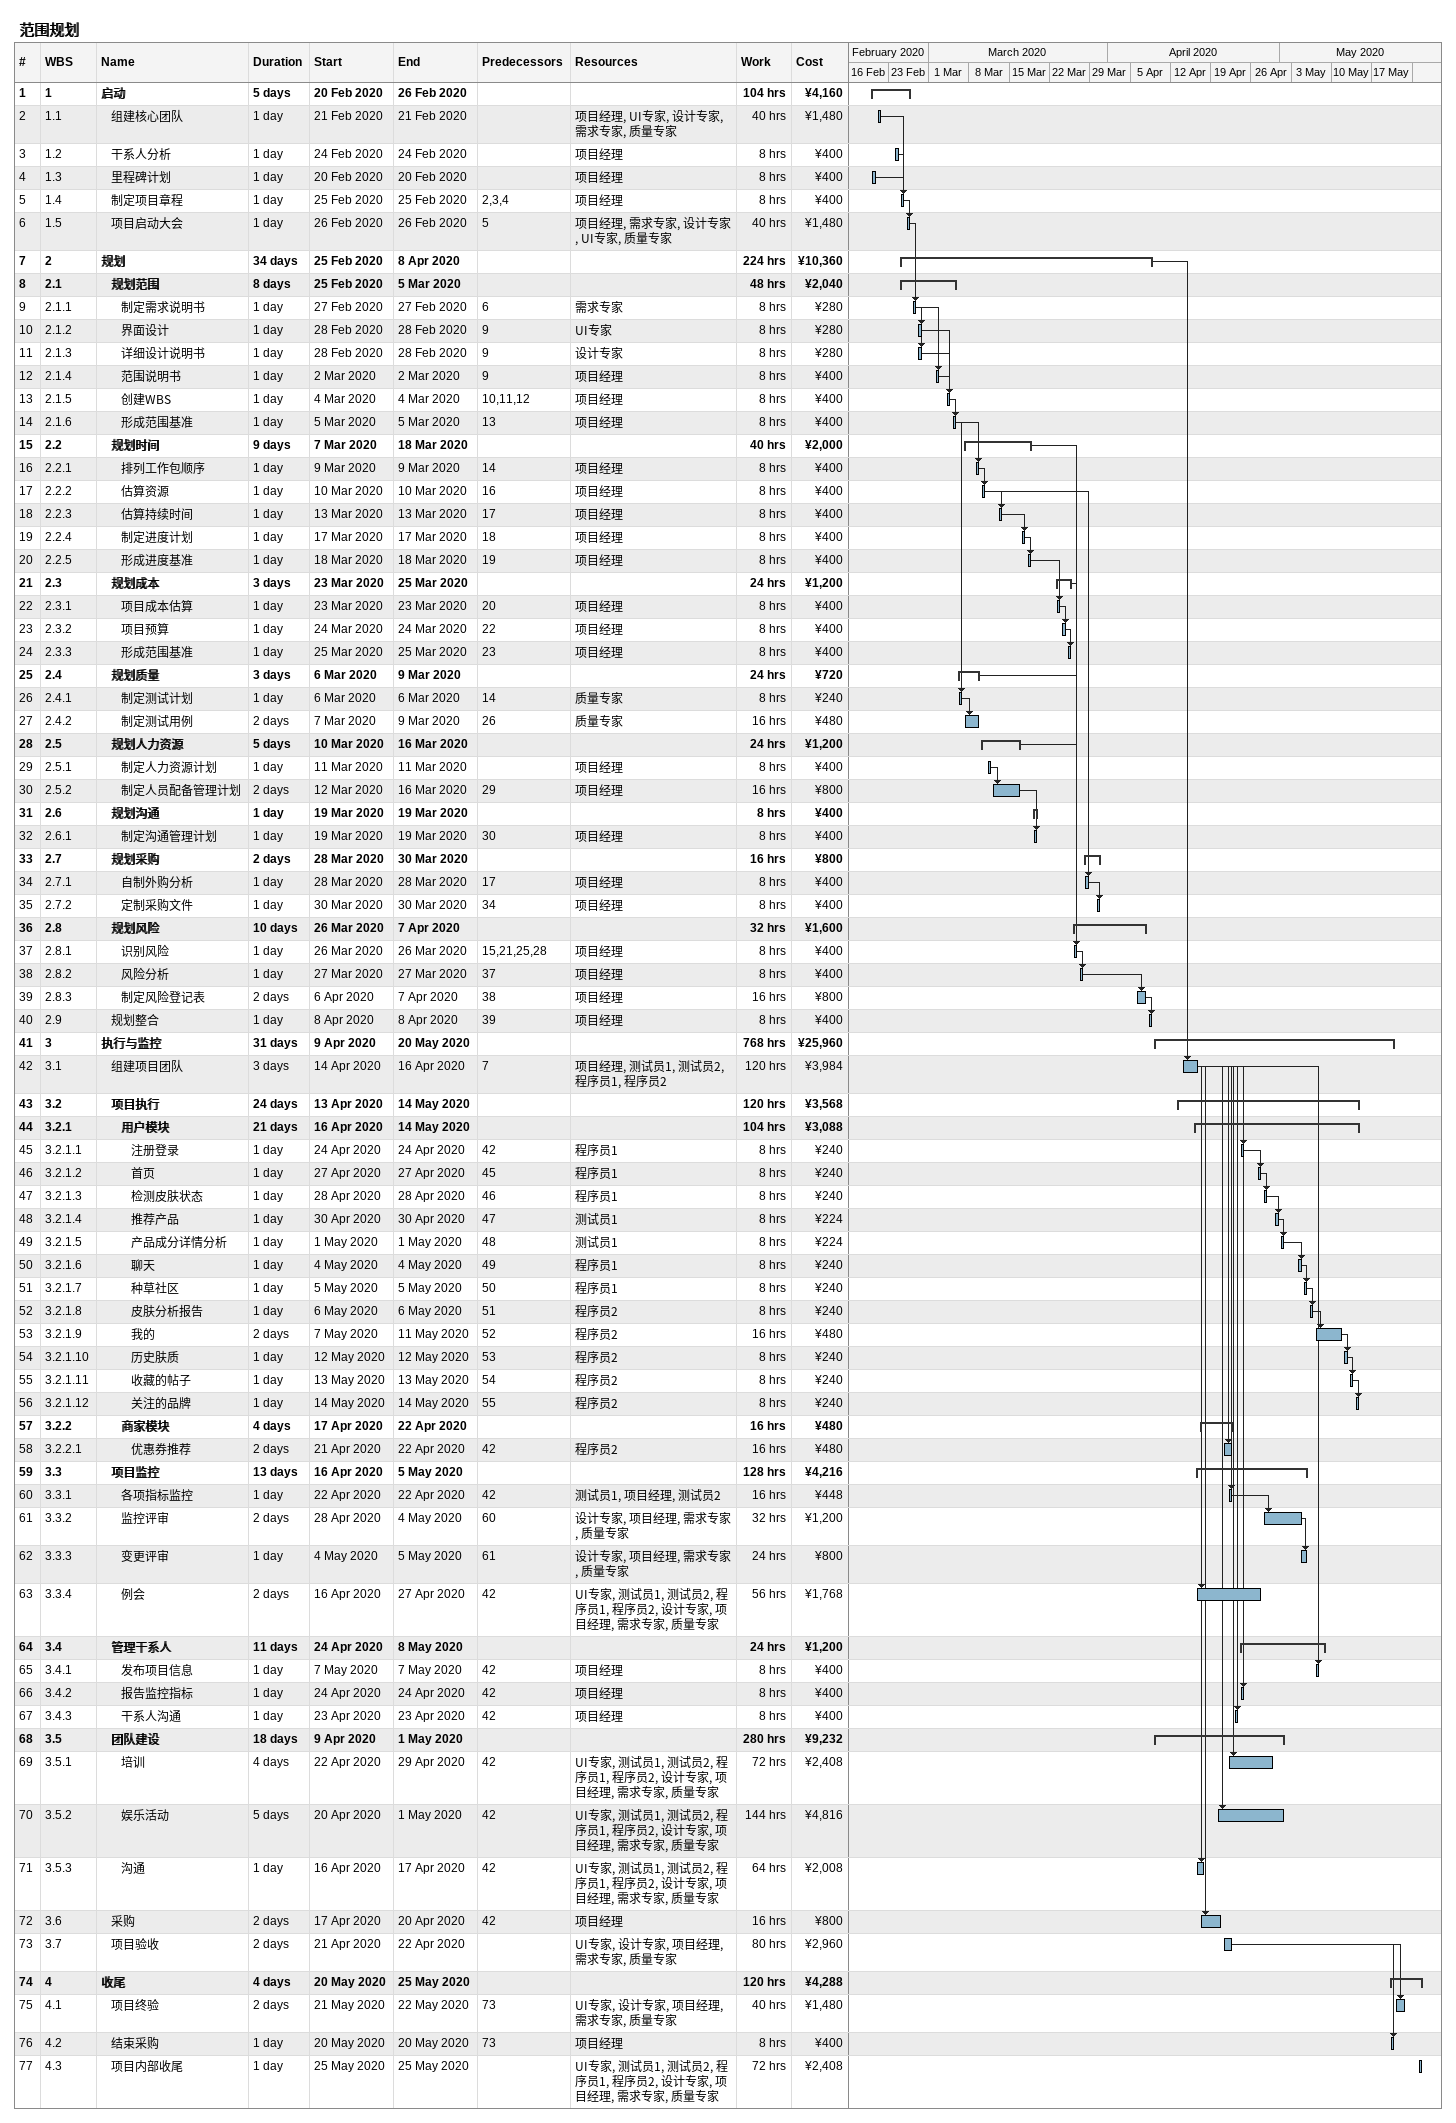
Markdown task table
范围规划

| ID | WBS | Task | Duration | Start | Finish | Predecessors | Resources | Work (h) | Cost (¥) |
|---|---|---|---|---|---|---|---|---|---|
| 1 | 1 | **启动** | 5d | 2020-02-20 | 2020-02-26 |  |  | 104 | 4160 |
| 2 | 1.1 | 组建核心团队 | 1d | 2020-02-21 | 2020-02-21 |  | 项目经理, UI专家, 设计专家, 需求专家, 质量专家 | 40 | 1480 |
| 3 | 1.2 | 干系人分析 | 1d | 2020-02-24 | 2020-02-24 |  | 项目经理 | 8 | 400 |
| 4 | 1.3 | 里程碑计划 | 1d | 2020-02-20 | 2020-02-20 |  | 项目经理 | 8 | 400 |
| 5 | 1.4 | 制定项目章程 | 1d | 2020-02-25 | 2020-02-25 | 2, 3, 4 | 项目经理 | 8 | 400 |
| 6 | 1.5 | 项目启动大会 | 1d | 2020-02-26 | 2020-02-26 | 5 | 项目经理, 需求专家, 设计专家, UI专家, 质量专家 | 40 | 1480 |
| 7 | 2 | **规划** | 34d | 2020-02-25 | 2020-04-08 |  |  | 224 | 10360 |
| 8 | 2.1 | **规划范围** | 8d | 2020-02-25 | 2020-03-05 |  |  | 48 | 2040 |
| 9 | 2.1.1 | 制定需求说明书 | 1d | 2020-02-27 | 2020-02-27 | 6 | 需求专家 | 8 | 280 |
| 10 | 2.1.2 | 界面设计 | 1d | 2020-02-28 | 2020-02-28 | 9 | UI专家 | 8 | 280 |
| 11 | 2.1.3 | 详细设计说明书 | 1d | 2020-02-28 | 2020-02-28 | 9 | 设计专家 | 8 | 280 |
| 12 | 2.1.4 | 范围说明书 | 1d | 2020-03-02 | 2020-03-02 | 9 | 项目经理 | 8 | 400 |
| 13 | 2.1.5 | 创建WBS | 1d | 2020-03-04 | 2020-03-04 | 10, 11, 12 | 项目经理 | 8 | 400 |
| 14 | 2.1.6 | 形成范围基准 | 1d | 2020-03-05 | 2020-03-05 | 13 | 项目经理 | 8 | 400 |
| 15 | 2.2 | **规划时间** | 9d | 2020-03-07 | 2020-03-18 |  |  | 40 | 2000 |
| 16 | 2.2.1 | 排列工作包顺序 | 1d | 2020-03-09 | 2020-03-09 | 14 | 项目经理 | 8 | 400 |
| 17 | 2.2.2 | 估算资源 | 1d | 2020-03-10 | 2020-03-10 | 16 | 项目经理 | 8 | 400 |
| 18 | 2.2.3 | 估算持续时间 | 1d | 2020-03-13 | 2020-03-13 | 17 | 项目经理 | 8 | 400 |
| 19 | 2.2.4 | 制定进度计划 | 1d | 2020-03-17 | 2020-03-17 | 18 | 项目经理 | 8 | 400 |
| 20 | 2.2.5 | 形成进度基准 | 1d | 2020-03-18 | 2020-03-18 | 19 | 项目经理 | 8 | 400 |
| 21 | 2.3 | **规划成本** | 3d | 2020-03-23 | 2020-03-25 |  |  | 24 | 1200 |
| 22 | 2.3.1 | 项目成本估算 | 1d | 2020-03-23 | 2020-03-23 | 20 | 项目经理 | 8 | 400 |
| 23 | 2.3.2 | 项目预算 | 1d | 2020-03-24 | 2020-03-24 | 22 | 项目经理 | 8 | 400 |
| 24 | 2.3.3 | 形成范围基准 | 1d | 2020-03-25 | 2020-03-25 | 23 | 项目经理 | 8 | 400 |
| 25 | 2.4 | **规划质量** | 3d | 2020-03-06 | 2020-03-09 |  |  | 24 | 720 |
| 26 | 2.4.1 | 制定测试计划 | 1d | 2020-03-06 | 2020-03-06 | 14 | 质量专家 | 8 | 240 |
| 27 | 2.4.2 | 制定测试用例 | 2d | 2020-03-07 | 2020-03-09 | 26 | 质量专家 | 16 | 480 |
| 28 | 2.5 | **规划人力资源** | 5d | 2020-03-10 | 2020-03-16 |  |  | 24 | 1200 |
| 29 | 2.5.1 | 制定人力资源计划 | 1d | 2020-03-11 | 2020-03-11 |  | 项目经理 | 8 | 400 |
| 30 | 2.5.2 | 制定人员配备管理计划 | 2d | 2020-03-12 | 2020-03-16 | 29 | 项目经理 | 16 | 800 |
| 31 | 2.6 | **规划沟通** | 1d | 2020-03-19 | 2020-03-19 |  |  | 8 | 400 |
| 32 | 2.6.1 | 制定沟通管理计划 | 1d | 2020-03-19 | 2020-03-19 | 30 | 项目经理 | 8 | 400 |
| 33 | 2.7 | **规划采购** | 2d | 2020-03-28 | 2020-03-30 |  |  | 16 | 800 |
| 34 | 2.7.1 | 自制外购分析 | 1d | 2020-03-28 | 2020-03-28 | 17 | 项目经理 | 8 | 400 |
| 35 | 2.7.2 | 定制采购文件 | 1d | 2020-03-30 | 2020-03-30 | 34 | 项目经理 | 8 | 400 |
| 36 | 2.8 | **规划风险** | 10d | 2020-03-26 | 2020-04-07 |  |  | 32 | 1600 |
| 37 | 2.8.1 | 识别风险 | 1d | 2020-03-26 | 2020-03-26 | 15, 21, 25, 28 | 项目经理 | 8 | 400 |
| 38 | 2.8.2 | 风险分析 | 1d | 2020-03-27 | 2020-03-27 | 37 | 项目经理 | 8 | 400 |
| 39 | 2.8.3 | 制定风险登记表 | 2d | 2020-04-06 | 2020-04-07 | 38 | 项目经理 | 16 | 800 |
| 40 | 2.9 | 规划整合 | 1d | 2020-04-08 | 2020-04-08 | 39 | 项目经理 | 8 | 400 |
| 41 | 3 | **执行与监控** | 31d | 2020-04-09 | 2020-05-20 |  |  | 768 | 25960 |
| 42 | 3.1 | 组建项目团队 | 3d | 2020-04-14 | 2020-04-16 | 7 | 项目经理, 测试员1, 测试员2, 程序员1, 程序员2 | 120 | 3984 |
| 43 | 3.2 | **项目执行** | 24d | 2020-04-13 | 2020-05-14 |  |  | 120 | 3568 |
| 44 | 3.2.1 | **用户模块** | 21d | 2020-04-16 | 2020-05-14 |  |  | 104 | 3088 |
| 45 | 3.2.1.1 | 注册登录 | 1d | 2020-04-24 | 2020-04-24 | 42 | 程序员1 | 8 | 240 |
| 46 | 3.2.1.2 | 首页 | 1d | 2020-04-27 | 2020-04-27 | 45 | 程序员1 | 8 | 240 |
| 47 | 3.2.1.3 | 检测皮肤状态 | 1d | 2020-04-28 | 2020-04-28 | 46 | 程序员1 | 8 | 240 |
| 48 | 3.2.1.4 | 推荐产品 | 1d | 2020-04-30 | 2020-04-30 | 47 | 测试员1 | 8 | 224 |
| 49 | 3.2.1.5 | 产品成分详情分析 | 1d | 2020-05-01 | 2020-05-01 | 48 | 测试员1 | 8 | 224 |
| 50 | 3.2.1.6 | 聊天 | 1d | 2020-05-04 | 2020-05-04 | 49 | 程序员1 | 8 | 240 |
| 51 | 3.2.1.7 | 种草社区 | 1d | 2020-05-05 | 2020-05-05 | 50 | 程序员1 | 8 | 240 |
| 52 | 3.2.1.8 | 皮肤分析报告 | 1d | 2020-05-06 | 2020-05-06 | 51 | 程序员2 | 8 | 240 |
| 53 | 3.2.1.9 | 我的 | 2d | 2020-05-07 | 2020-05-11 | 52 | 程序员2 | 16 | 480 |
| 54 | 3.2.1.10 | 历史肤质 | 1d | 2020-05-12 | 2020-05-12 | 53 | 程序员2 | 8 | 240 |
| 55 | 3.2.1.11 | 收藏的帖子 | 1d | 2020-05-13 | 2020-05-13 | 54 | 程序员2 | 8 | 240 |
| 56 | 3.2.1.12 | 关注的品牌 | 1d | 2020-05-14 | 2020-05-14 | 55 | 程序员2 | 8 | 240 |
| 57 | 3.2.2 | **商家模块** | 4d | 2020-04-17 | 2020-04-22 |  |  | 16 | 480 |
| 58 | 3.2.2.1 | 优惠券推荐 | 2d | 2020-04-21 | 2020-04-22 | 42 | 程序员2 | 16 | 480 |
| 59 | 3.3 | **项目监控** | 13d | 2020-04-16 | 2020-05-05 |  |  | 128 | 4216 |
| 60 | 3.3.1 | 各项指标监控 | 1d | 2020-04-22 | 2020-04-22 | 42 | 测试员1, 项目经理, 测试员2 | 16 | 448 |
| 61 | 3.3.2 | 监控评审 | 2d | 2020-04-28 | 2020-05-04 | 60 | 设计专家, 项目经理, 需求专家, 质量专家 | 32 | 1200 |
| 62 | 3.3.3 | 变更评审 | 1d | 2020-05-04 | 2020-05-05 | 61 | 设计专家, 项目经理, 需求专家, 质量专家 | 24 | 800 |
| 63 | 3.3.4 | 例会 | 2d | 2020-04-16 | 2020-04-27 | 42 | UI专家, 测试员1, 测试员2, 程序员1, 程序员2, 设计专家, 项目经理, 需求专家, 质量专家 | 56 | 1768 |
| 64 | 3.4 | **管理干系人** | 11d | 2020-04-24 | 2020-05-08 |  |  | 24 | 1200 |
| 65 | 3.4.1 | 发布项目信息 | 1d | 2020-05-07 | 2020-05-07 | 42 | 项目经理 | 8 | 400 |
| 66 | 3.4.2 | 报告监控指标 | 1d | 2020-04-24 | 2020-04-24 | 42 | 项目经理 | 8 | 400 |
| 67 | 3.4.3 | 干系人沟通 | 1d | 2020-04-23 | 2020-04-23 | 42 | 项目经理 | 8 | 400 |
| 68 | 3.5 | **团队建设** | 18d | 2020-04-09 | 2020-05-01 |  |  | 280 | 9232 |
| 69 | 3.5.1 | 培训 | 4d | 2020-04-22 | 2020-04-29 | 42 | UI专家, 测试员1, 测试员2, 程序员1, 程序员2, 设计专家, 项目经理, 需求专家, 质量专家 | 72 | 2408 |
| 70 | 3.5.2 | 娱乐活动 | 5d | 2020-04-20 | 2020-05-01 | 42 | UI专家, 测试员1, 测试员2, 程序员1, 程序员2, 设计专家, 项目经理, 需求专家, 质量专家 | 144 | 4816 |
| 71 | 3.5.3 | 沟通 | 1d | 2020-04-16 | 2020-04-17 | 42 | UI专家, 测试员1, 测试员2, 程序员1, 程序员2, 设计专家, 项目经理, 需求专家, 质量专家 | 64 | 2008 |
| 72 | 3.6 | 采购 | 2d | 2020-04-17 | 2020-04-20 | 42 | 项目经理 | 16 | 800 |
| 73 | 3.7 | 项目验收 | 2d | 2020-04-21 | 2020-04-22 |  | UI专家, 设计专家, 项目经理, 需求专家, 质量专家 | 80 | 2960 |
| 74 | 4 | **收尾** | 4d | 2020-05-20 | 2020-05-25 |  |  | 120 | 4288 |
| 75 | 4.1 | 项目终验 | 2d | 2020-05-21 | 2020-05-22 | 73 | UI专家, 设计专家, 项目经理, 需求专家, 质量专家 | 40 | 1480 |
| 76 | 4.2 | 结束采购 | 1d | 2020-05-20 | 2020-05-20 | 73 | 项目经理 | 8 | 400 |
| 77 | 4.3 | 项目内部收尾 | 1d | 2020-05-25 | 2020-05-25 |  | UI专家, 测试员1, 测试员2, 程序员1, 程序员2, 设计专家, 项目经理, 需求专家, 质量专家 | 72 | 2408 |
